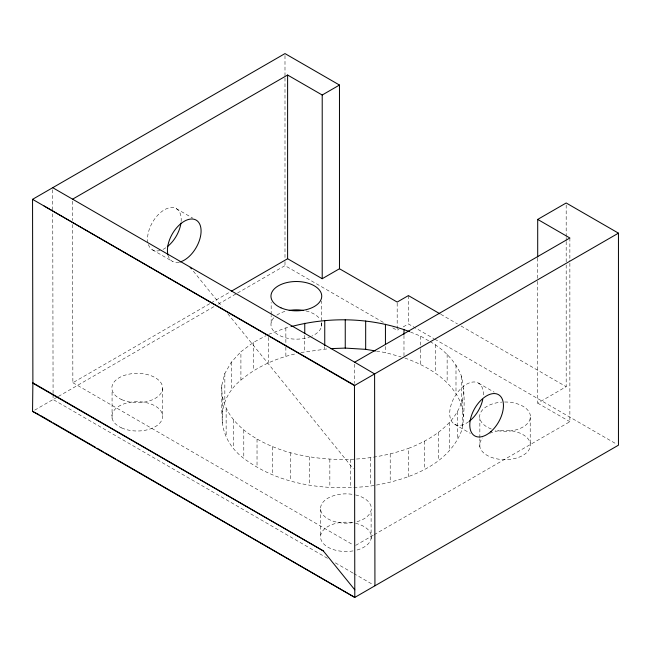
<?xml version="1.0" encoding="UTF-8"?>
<svg xmlns="http://www.w3.org/2000/svg" width="651" height="651" viewBox="0 0 651 651"><rect width="100%" height="100%" fill="white"/><g stroke="black" fill="none" stroke-linecap="round" stroke-linejoin="round"><path stroke-width="0.49" stroke-dasharray="3.25 2.44" d="M112.07 418.219L112.07 389.892M162.424 414.484L162.424 386.157M430.148 341.637C443.974 349.449 455.814 361.419 461.592 376.392C465.375 393.391 464.301 411.147 462.462 428.35C449.524 465.97 406.484 480.365 370.696 486.028C327.184 491.188 279.613 485.418 243.791 458.377C216.653 438.326 214.301 401.748 240.911 380.078L240.911 351.752L253.475 342.369L265.933 335.761M271.166 322.627L271.166 315.548M271.166 314.539L271.166 302.398M320.756 534.967L320.756 506.641M321.529 326.371L321.529 301.071M371.111 538.702L371.111 510.376M408.356 476.752L408.356 448.425C434.298 438.628 463.545 418.975 463.764 388.183M479.852 446.855L479.852 438.758M479.852 437.749L479.852 418.52M530.215 443.119L530.215 414.785M221.804 413.548L221.804 385.221L224.839 373.487L231.276 362.225L240.911 351.752M240.911 380.078C256.763 366.782 276.13 358.131 296.254 353.68M72.587 224.546L72.863 382.715L210.159 303.447M211.038 302.943L229.518 292.266M34.698 410.13L57.483 396.955M58.362 396.443L214.716 306.19M218.231 304.163L236.679 293.511M237.558 293.007L284.992 265.624L384.912 323.311M392.797 327.868L397.183 330.399L398.908 329.398M403.221 326.908L408.405 323.921L433.892 338.634M537.702 281.338L537.702 403.124L566.183 386.686L566.183 264.892M355.682 545.359L373.243 535.228M374.122 534.715L569.869 421.702L569.869 260.327M268.603 334.345L285.862 327.909L290.59 326.745M221.804 385.221C219.973 422.694 259.155 444.096 290.452 452.762C329.056 462.804 370.663 461.762 408.356 448.425M300.982 352.516L328.649 348.7M376.547 351.125L385.441 352.573L401.049 356.886M410.496 332.026L420.749 336.209L429.294 341.14M404.906 358.074C431.361 367.351 461.12 385.807 463.764 416.518M440.833 314.311L457.49 323.929M460.998 325.956L566.183 386.686M434.77 339.138L616.692 444.177M537.702 403.124L569.869 421.702M176.283 208.629L192.696 218.109M478.428 383.073L494.15 392.154M152.48 249.854L172.36 261.328M454.626 424.289L470.356 433.371M72.863 382.715L353.054 544.846M327.453 558.273L53.089 399.486L53.081 394.408M335.371 562.855L352.956 573.035M353.835 573.547L373.178 584.744M193.355 271.198L222.048 306.645M227.793 313.733L353.403 468.907M53.081 393.399L52.739 211.957M72.546 201.224L72.578 220.486M52.698 189.701L52.739 210.948M569.869 237.997L569.869 259.31M566.183 205.008L566.183 236.476M566.183 237.485L566.183 240.536M566.183 241.545L566.183 263.875M537.702 257.991L537.702 280.321M462.462 400.023L462.462 428.35M461.592 376.392L461.592 404.719M457.71 411.562L457.71 439.889M455.993 364.983L455.993 393.31M449.646 422.466L449.646 450.801M447.139 354.274L447.139 382.609M438.505 432.435L438.505 460.762M435.275 344.591L435.275 372.925M424.607 441.166L424.607 469.501M420.749 336.209L420.749 348.35M420.749 349.359L420.749 364.536M408.405 295.587L408.405 323.921M403.978 335.428L403.978 356.675M397.183 303.081L397.183 330.399M390.209 453.983L390.209 482.318M385.441 346.503L385.441 352.573M370.696 457.702L370.696 486.028M354.673 364.218L354.673 383.447M350.384 459.451L350.384 487.786M329.845 459.207L329.845 487.534M324.743 346.82L324.743 348.846M309.673 456.953L309.673 485.28M304.758 335.395L304.758 351.589M290.452 452.762L290.452 481.097M285.862 327.909L285.862 346.12M285.862 347.138L285.862 356.243M284.992 55.62L284.992 76.924M284.992 77.941L284.992 257.503M284.992 261.564L284.992 265.624M272.736 446.765L272.736 475.092M268.603 337.381L268.603 362.672M257.031 439.116L257.031 467.451M253.475 342.369L253.475 370.696M243.791 430.051L243.791 458.377M233.392 419.822L233.392 448.148M231.276 362.225L231.276 390.559M226.141 408.722L226.141 437.049M224.839 373.487L224.839 401.822M222.235 397.077L222.235 425.404M321.504 322.538A25.389 14.656 0 0 1 311.862 336.103M310.975 336.477A25.389 14.656 0 0 1 278.53 334.94A25.389 14.656 0 0 1 275.381 316.231M276.846 315.117A25.389 14.656 0 0 1 286.554 310.975M305.986 310.942A25.389 14.656 0 0 1 319.771 318.852M504.639 402.001A25.389 14.656 0 0 1 529.963 419.423A25.389 14.656 0 0 1 495.248 430.173M491.318 428.985A25.389 14.656 0 0 1 480.267 413.434A25.389 14.656 0 0 1 501.799 402.115M489.642 433.33A25.389 14.656 0 0 1 529.515 441.109A25.389 14.656 0 0 1 502.084 459.541A25.389 14.656 0 0 1 482.757 437.952M355.576 494.947A25.389 14.656 0 0 1 371.322 508.464A25.389 14.656 0 0 1 355.723 522.029M353.037 522.582A25.389 14.656 0 0 1 320.561 508.008A25.389 14.656 0 0 1 354.697 494.752M355.576 523.282A25.389 14.656 0 0 1 371.322 536.79A25.389 14.656 0 0 1 355.723 550.364M353.037 550.909A25.389 14.656 0 0 1 320.552 536.888A25.389 14.656 0 0 1 352.891 522.745M468.72 421.677A23.802 13.744 -60 0 1 449.711 414.239A23.802 13.744 -60 0 1 467.255 383.846A23.802 13.744 -60 0 1 483.213 396.581M179.058 262.198A23.802 13.744 -60 0 1 168.251 255.957M147.915 242.79A23.802 13.744 -60 0 1 164.085 209.98A23.802 13.744 -60 0 1 180.954 223.049M165.842 247.754A23.802 13.744 -60 0 1 161.741 249.951M160.024 250.521A23.802 13.744 -60 0 1 148.127 243.653M121.729 399.624A25.389 14.656 0 0 0 162.408 389.982A25.389 14.656 0 0 0 127.604 374.463A25.389 14.656 0 0 0 121.729 399.624M121.729 427.951A25.389 14.656 0 0 0 162.408 418.316A25.389 14.656 0 0 0 127.604 402.798A25.389 14.656 0 0 0 121.729 427.951"/><path stroke-width="0.98" d="M32.884 382.845L32.55 411.367L354.795 597.415L354.795 589.822L323.27 550.884L32.884 382.845L32.55 199.336L284.992 53.585L339.472 85.045L339.472 268.749L397.183 302.064L408.405 295.587L439.954 313.806M72.546 199.198L287.604 75.028L322.212 95.013L339.472 85.045M231.276 291.257L287.604 258.732L322.212 278.718L339.472 268.749M32.55 411.367L39.101 414.703M537.702 256.974L537.702 219.42L566.183 202.982L618.45 233.156L618.45 445.186L354.795 597.415L117.359 459.997M52.698 187.683L354.673 362.192L569.869 237.997L537.702 219.42M32.55 199.336L354.453 385.571L618.45 233.156M291.534 326.517C330.09 316.337 372.16 317.501 409.569 331.644M330.602 348.627L345.25 348.09L365.675 349.343L375.554 350.962M44.089 205.993L354.771 385.392M32.55 383.032L323.27 550.884M40.858 415.72L51.413 421.832M53.17 422.849L95.38 447.278M97.137 448.295L103.289 451.859M105.047 452.876L115.601 458.979M354.673 362.192L374.602 373.918L374.935 585.762M190.173 267.26L191.443 268.839M354.453 385.571L354.795 589.822M403.978 329.357L403.978 334.419M385.441 324.247L385.441 344.485M365.675 321.016L365.675 349.343M345.25 319.755L345.25 348.09M324.743 320.512L324.743 345.811M322.212 95.013L322.212 278.718M304.758 323.254L304.758 333.377M287.604 75.028L287.604 258.732M289.239 310.429A25.389 14.656 0 0 1 303.301 310.405M482.782 399.323A23.802 13.744 -60 0 1 469.452 421.132M167.999 255.127A23.802 13.744 -60 0 1 182.793 222.203A23.802 13.744 -60 0 1 201.021 232.732A23.802 13.744 -60 0 1 179.904 262.003M180.954 223.049A23.802 13.744 -60 0 1 167.307 246.688M280.955 307.825A25.389 14.656 0 0 0 321.529 298.036A25.389 14.656 0 0 0 286.554 282.648A25.389 14.656 0 0 0 280.955 307.825M490.976 431.54A23.802 13.744 -60 0 0 498.52 394.669A23.802 13.744 -60 0 0 470.364 419.643A23.802 13.744 -60 0 0 490.976 431.54"/></g></svg>
